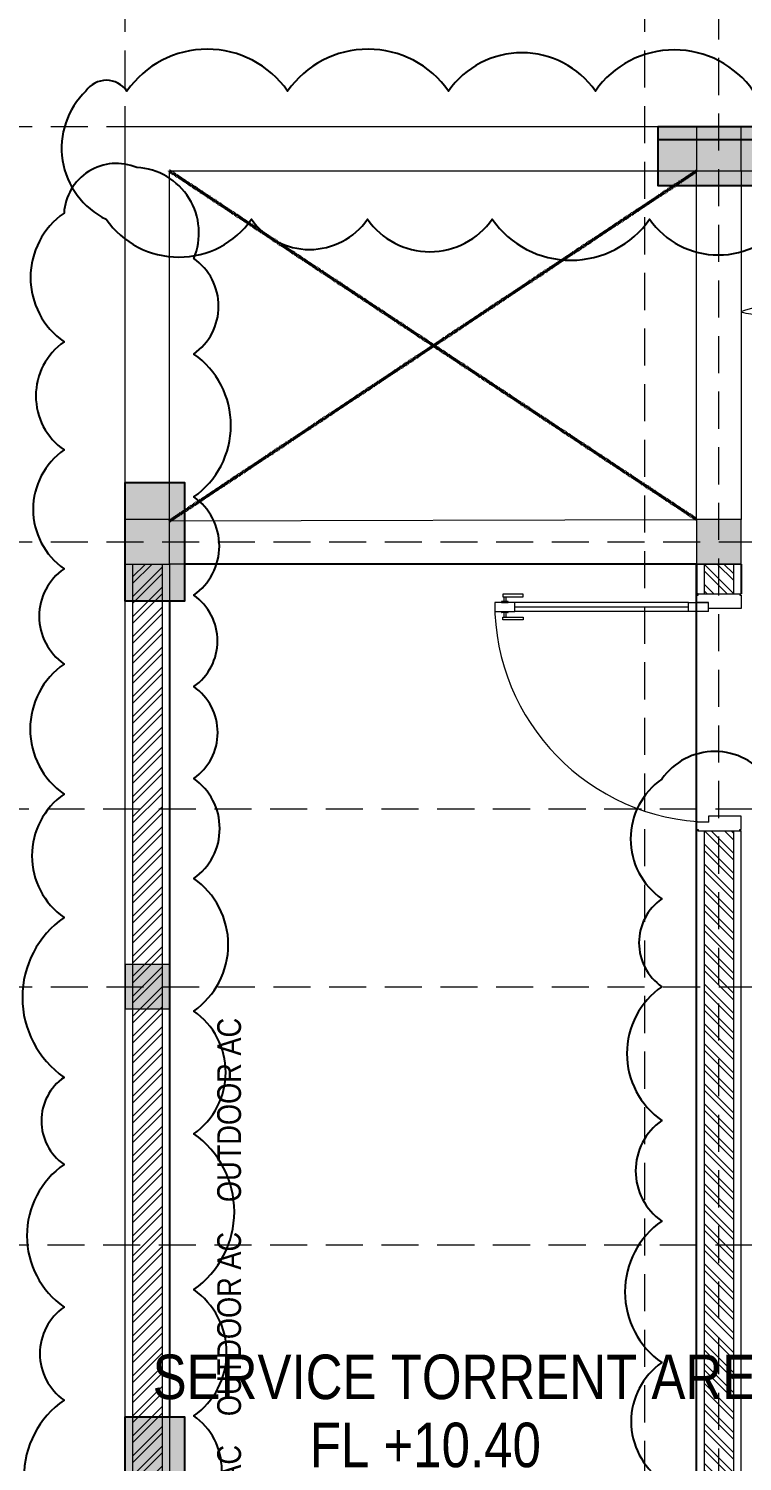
# Model space of a CAD drawing. Header units: millimetres. Extents: x -9564 to 494436, y -140371 to 4257.
# Drawn here: x 97137 to 99540, y -4452 to 378 of the extents above; entities that cross this region are included whole.
import ezdxf

# ---------------------------------------------------------------- set-up
doc = ezdxf.new("R2010")
doc.units = ezdxf.units.MM
doc.header["$MEASUREMENT"] = 0
for name, pattern in [('DASHED2', [0.375, 0.25, -0.125]), ('HIDDEN2', [0.1875, 0.125, -0.0625]), ('SLD-Solid', [0])]:
    doc.linetypes.add(name, pattern=pattern)
for name, color, linetype, lineweight in [('28-Arsiran', 252, 'Continuous', 5), ('8', 8, 'Continuous', 5), ('AS', 8, 'HIDDEN2', 5), ('DINDING', 1, 'Continuous', 20), ('DOOR OPENING', 4, 'SLD-Solid', 5), ('FURNITURE', 25, 'Continuous', 5), ('HATCH', 8, 'Continuous', 13), ('KOL', 5, 'Continuous', 18), ('LEGEND', 1, 'DASHED2', 50), ('TEXT 1', 210, 'Continuous', 5)]:
    doc.layers.add(name, color=color, linetype=linetype, lineweight=lineweight)
doc.layers.add('TEXT', color=4, linetype='Continuous')
doc.layers.add('WALL', color=90, linetype='Continuous')
doc.styles.add('Arial Narrow', font='ARIALN.TTF')

# ---------------------------------------------------------------- blocks, each defined once
blk = doc.blocks.new('as2')
at = {"layer": 'AS'}
for p, q in [((245.8198, 142.1088), (245.8198, 163.539)), ((247.5698, 142.1088), (247.5698, 163.539)), ((247.8198, 142.2711), (247.8198, 163.539)), ((242.9446, 162.9775), (256.2148, 162.9775)), ((245.8048, 162.9775), (256.2148, 162.9775)), ((242.9446, 161.5775), (256.2148, 161.5775)), ((242.3711, 160.6775), (256.2148, 160.6775)), ((242.9446, 160.0775), (256.2148, 160.0775)), ((242.3711, 159.2075), (256.2148, 159.2075))]:
    blk.add_line(p, q, dxfattribs=at)
blk = doc.blocks.new('KOLOM PRAKTIS')
at = {"layer": 'HATCH'}
h = blk.add_hatch(color=256, dxfattribs=at)
h.dxf.hatch_style = 1
h.paths.add_polyline_path([(-75, 75), (-75, -75), (75, -75), (75, 75)])
at = {"layer": 'KOL'}
blk.add_lwpolyline([(-75, -75), (75, -75), (75, 75), (-75, 75)], close=True, dxfattribs=at)
blk = doc.blocks.new('k4')
at = {"true_color": 0x636466}
h = blk.add_hatch(dxfattribs=at)
h.set_pattern_fill('ANGLE', color=251)
h.set_pattern_definition([(0, (0, 0), (0, 6.985), [5.08, -1.905]), (90, (0, 0), (-6.985, 4e-16), [5.08, -1.905])])
h.paths.add_polyline_path([(210.5582, -20.3924), (210.3582, -20.3924), (210.3582, -20.7924), (210.5582, -20.7924)])
h = blk.add_hatch(color=251, dxfattribs=at)
h.dxf.hatch_style = 1
h.paths.add_polyline_path([(210.5582, -20.5943), (210.3582, -20.5943), (210.3582, -20.7924), (210.5582, -20.7924)])
h.paths.add_polyline_path([(210.5582, -20.3924), (210.3582, -20.3924), (210.3582, -20.5943), (210.5582, -20.5943)])
for p, q in [((210.3582, -20.3924), (210.5582, -20.3924)), ((210.5582, -20.3924), (210.5582, -20.7924)), ((210.5582, -20.7924), (210.3582, -20.7924))]:
    blk.add_line(p, q)
blk.add_lwpolyline([(210.3582, -20.3924), (210.5582, -20.3924), (210.5582, -20.7924), (210.3582, -20.7924)], close=True)
blk = doc.blocks.new('KLR')
at = {"rotation": 270}
blk.add_blockref('k4', (323.8506, 399.2306), dxfattribs=at)
for p in [(90.905, 208.0648), (90.905, 204.9148)]:
    blk.add_blockref('k4', p)
blk = doc.blocks.new('KUSEN PINTU')
at = {"layer": 'DOOR OPENING', "linetype": 'Continuous', "transparency": 33554687}
for p, q in [((-30, 110), (-30, 150)), ((-30, 150), (-5, 150)), ((-5, 150), (-5, 145)), ((-5, 145), (0, 145)), ((0, 145), (0, 5)), ((-50, 110), (-30, 110)), ((-50, 0), (-50, 110)), ((-5, 0), (-50, 0)), ((0, 5), (-5, 5)), ((-5, 5), (-5, 0))]:
    blk.add_line(p, q, dxfattribs=at)
at = {"layer": 'DOOR OPENING', "linetype": 'Continuous', "ltscale": 10, "transparency": 33554687}
for p, q in [((0, 145), (0, 150)), ((0, 5), (0, 0))]:
    blk.add_line(p, q, dxfattribs=at)
blk = doc.blocks.new('A$C3020dce1')
at = {"layer": 'DOOR OPENING', "linetype": 'Continuous', "transparency": 33554687}
for p, q in [((110, 59.6), (110, 30)), ((110, 59.6), (177.8, 59.6)), ((177.8, 59.6), (177.8, 30)), ((734.5, 79.4), (734.5, 87.8)), ((734.5, 87.8), (802.3, 87.8)), ((802.3, 79.4), (734.5, 79.4)), ((830, 59.6), (762.2, 59.6)), ((762.2, 59.6), (762.2, 30)), ((784.8, 59.6), (784.8, 61.9)), ((807.4, 59.6), (784.8, 59.6)), ((786.5, 63.5), (805.7, 63.5)), ((802.3, 87.8), (802.3, 79.4)), ((807.4, 61.9), (807.4, 59.6)), ((830, 30), (830, 59.6)), ((177.8, 30), (110, 30)), ((802.3, 10.3), (734.5, 10.3)), ((734.5, 10.3), (734.5, 1.8)), ((734.5, 1.8), (802.3, 1.8)), ((762.2, 30), (830, 30)), ((807.4, 30), (784.8, 30)), ((784.8, 30), (784.8, 27.8)), ((786.5, 26.1), (805.7, 26.1)), ((802.3, 1.8), (802.3, 10.3)), ((807.4, 27.8), (807.4, 30))]:
    blk.add_line(p, q, dxfattribs=at)
at = {"layer": 'DOOR OPENING', "linetype": 'Continuous', "ltscale": 10, "transparency": 33554687}
for p, q in [((177.8, 59.6), (762.2, 59.6)), ((793.1, 63.5), (793.1, 79.4)), ((799.1, 63.5), (799.1, 79.4)), ((762.2, 44.8), (177.8, 44.8)), ((177.8, 30), (762.2, 30)), ((793.1, 10.3), (793.1, 26.1)), ((799.1, 10.3), (799.1, 26.1))]:
    blk.add_line(p, q, dxfattribs=at)
at = {"layer": 'DOOR OPENING', "transparency": 33554687}
blk.add_line((110, 30), (150, 30), dxfattribs=at)
at = {"layer": 'DOOR OPENING', "color": 8, "ltscale": 2, "transparency": 33554687}
blk.add_arc((92.7, 32.9), 737.3, 359.775, 88.6553, dxfattribs=at)
at = {"layer": 'DOOR OPENING', "linetype": 'Continuous', "transparency": 33554687}
for centre, start, end in [((786.5, 61.9), 90, 180), ((805.7, 61.9), 360, 90), ((786.5, 27.8), 180, 270), ((805.7, 27.8), 270, 0)]:
    blk.add_arc(centre, 1.69, start, end, dxfattribs=at)
at = {"layer": 'DOOR OPENING', "linetype": 'Continuous', "transparency": 33554687, "xscale": -1, "rotation": 270}
blk.add_blockref('KUSEN PINTU', (0, 800), dxfattribs=at)
at = {"layer": 'DOOR OPENING', "linetype": 'Continuous', "transparency": 33554687, "rotation": 270}
blk.add_blockref('KUSEN PINTU', (0, 0), dxfattribs=at)
blk = doc.blocks.new('TREE03')
at = {"layer": 'HATCH'}
for centre, radius, start, end in [((-40.14, -19.28), 33.85, 92.3086, 110.9043), ((-43.73, 43.02), 31.84, 254.5383, 268.1338)]:
    blk.add_arc(centre, radius, start, end, dxfattribs=at)
blk = doc.blocks.new('*U39')
at = {"layer": 'HATCH', "xscale": 17.94037446682341, "yscale": 17.94037446682341, "zscale": 17.94037446682341}
blk.add_blockref('TREE03', (0, 0), dxfattribs=at)

msp = doc.modelspace()

# ---------------------------------------------------------------- hatches: boundary and pattern name
at = {"layer": '28-Arsiran'}
h = msp.add_hatch(dxfattribs=at)
h.set_pattern_fill('ANSI32', color=256, scale=4.999999)
h.set_pattern_definition([(45, (-238279.433, -162929.193), (-33.675954, 33.675954), []), (45, (-238256.983, -162929.193), (-33.675954, 33.675954), [])])
h.paths.add_polyline_path([(97586.2715, -1426.7071), (97486.2716, -1426.7071), (97486.2717, -13176.7049), (97586.2716, -13176.7049)])
h = msp.add_hatch(dxfattribs=at)
h.set_pattern_fill('ANSI32', color=256, scale=4.999999, angle=90)
h.set_pattern_definition([(135, (259566.287, -341097.41), (-33.675954, -33.675954), []), (135, (259566.287, -341074.96), (-33.675954, -33.675954), [])])
h.paths.add_polyline_path([(99411.2717, -1526.7074), (99511.2717, -1526.7074), (99511.2712, -1426.7074), (99411.2712, -1426.7074)])
h.paths.add_polyline_path([(99511.2759, -2326.7072), (99411.2759, -2326.7072), (99411.3012, -7171.7062), (99511.3011, -7171.7062)])

# ---------------------------------------------------------------- linework, layer by layer
for p, q in [((99386.3012, -1426.7074), (99386.3012, -1526.7074)), ((99536.3011, -1426.7074), (99536.3011, -1526.7074))]:
    msp.add_line(p, q)
at = {"color": 1}
for points in [[(99577.0536, 167.8409, 0.52056705), (99045.1286, 167.8409, 0.52056705), (98550.6713, 167.8409, 0.52056705), (98008.7771, 167.8409, 0.52056705), (97467.7498, 167.8409, 0.52056705), (97329.3327, 167.8409, 0.52056705), (97397.6, -264.6006, 0.52056705), (97887.0477, -264.6006, 0.52056705), (98277.9624, -264.6006, 0.52056705), (98697.6843, -264.6006, 0.52056705), (99227.9005, -264.6006, 0.52056705), (99690.3331, -264.6006, 0.52056705)], [(97692.6636, -4661.5256, 0.52056705), (97692.6636, -4298.5346, 0.52056705), (97692.6636, -3872.7862, 0.52056705), (97692.6636, -3347.3294, 0.52056705), (97692.6636, -2933.5757, 0.52056705), (97692.6636, -2486.8054, 0.52056705), (97692.6636, -2149.9876, 0.52056705), (97692.6636, -1840.1599, 0.52056705), (97692.6636, -1531.7743, 0.52056705), (97692.6636, -1200.2912, 0.52056705), (97692.6636, -718.8038, 0.52056705), (97692.6636, -396.8314, 0.52056705), (97501.1304, -90.2648, 0.52056705), (97255.8642, -243.8486, 0.52056705), (97255.8642, -677.7407, 0.52056705), (97255.8642, -1042.3405, 0.52056705), (97255.8642, -1442.5908, 0.52056705), (97255.8642, -1763.7797, 0.52056705), (97255.8642, -2202.6147, 0.52056705), (97255.8642, -2618.2105, 0.52056705), (97255.8642, -3157.204, 0.52056705), (97255.8642, -3450.7609, 0.52056705), (97255.8642, -3931.8149, 0.52056705), (97255.8642, -4245.1684, 0.52056705), (97255.8642, -4764.2319, 0.52056705)], [(99683.496, -4775.4939, 0.52056705), (99683.496, -4443.2106, 0.52056705), (99683.496, -3949.4952, 0.52056705), (99683.496, -3458.3887, 0.52056705), (99683.496, -2922.196, 0.52056705), (99683.496, -2573.4252, 0.52056705), (99626.2556, -2151.6539, 0.52056705), (99268.9691, -2151.6539, 0.52056705), (99268.9691, -2555.4884, 0.52056705), (99268.9691, -2851.521, 0.52056705), (99268.9691, -3302.9175, 0.52056705), (99268.9691, -3641.7775, 0.52056705), (99268.9691, -4118.9721, 0.52056705), (99268.9691, -4516.3884, 0.52056705)]]:
    msp.add_lwpolyline(points, format="xyb", dxfattribs=at)
for points in [[(99386.3012, -7021.7062), (99386.3012, -1426.7074), (97661.3012, -1426.7074)], [(97611.3012, -1551.707), (97611.2942, -4301.7064)]]:
    msp.add_lwpolyline(points)
at = {"layer": '8', "linetype": 'Continuous', "transparency": 33554687}
for p, q in [((97461.2411, -1276.7234), (97461.2716, 48.2926)), ((97461.2716, 48.2926), (99386.2712, 48.2926)), ((97611.2411, -1276.7234), (97611.2715, -101.7074)), ((97611.2715, -101.7074), (99386.2712, -101.7074))]:
    msp.add_line(p, q, dxfattribs=at)
at = {"layer": '8'}
for p, q in [((97486.3015, -1426.7074), (97486.2717, -13176.7049)), ((97586.3015, -1426.7074), (97586.2716, -13176.7049))]:
    msp.add_line(p, q, dxfattribs=at)
for points in [[(99511.2717, -1526.7074), (99511.2712, -1426.7074), (99411.2712, -1426.7074), (99411.2717, -1526.7074)], [(99411.2759, -2326.7072), (99411.3012, -7146.7062), (99511.3011, -7146.7062), (99511.2759, -2326.7072)]]:
    msp.add_lwpolyline(points, dxfattribs=at)
at = {"layer": 'DINDING'}
for p, q in [((99536.2712, 48.2926), (102381.2725, 48.2926)), ((99386.3012, -1276.7074), (99386.2712, -101.7074)), ((99536.2712, -101.7074), (99536.3011, -1276.7074)), ((99536.2712, -101.7074), (102381.2725, -101.7074)), ((97611.3015, -1281.7074), (99386.3012, -1276.7074)), ((99386.3012, -1426.7074), (97611.3015, -1426.7074))]:
    msp.add_line(p, q, dxfattribs=at)
for points in [[(97461.2717, -13176.7049), (97461.3015, -1426.7074), (97611.3015, -1426.7074), (97611.2716, -13176.7049), (97611.2113, -13176.7049)], [(99536.3011, -1526.7074), (99536.3011, -1426.7074), (99386.3012, -1426.7074), (99386.3012, -1526.7074)], [(99386.3012, -2326.7072), (99386.3012, -7171.7062), (99536.3011, -7171.7062), (99536.3011, -2326.7072)]]:
    msp.add_lwpolyline(points, dxfattribs=at)
at = {"layer": 'FURNITURE', "linetype": 'Continuous', "transparency": 33554687}
msp.add_line((97611.3015, -2389.1912), (97611.3015, -2639.1912), dxfattribs=at)
at = {"layer": 'LEGEND'}
for p, q in [((97611.2715, -101.7074), (99386.3012, -1276.7074)), ((97611.3015, -1281.7074), (99386.2712, -101.7074))]:
    msp.add_line(p, q, dxfattribs=at)

# ---------------------------------------------------------------- block references
for name, p, xscale, yscale, zscale in [('KLR', (-203801.8411, -188824.0661), 999.9998119083025, 999.9998119083025, 999.9998119083025), ('*U39', (100003.9887, -687.1973), 0.4999999059541513, 0.4999999059541513, 0.4999999059541513)]:
    msp.add_blockref(name, p, dxfattribs=dict(xscale=xscale, yscale=yscale, zscale=zscale))
at = {"layer": 'AS', "xscale": 999.9998119083025, "yscale": 999.9998119083025, "zscale": 999.9998119083025}
msp.add_blockref('as2', (-148358.4661, -162929.1929), dxfattribs=at)
at = {"layer": 'LEGEND', "rotation": 180}
msp.add_blockref('A$C3020dce1', (99536.3011, -1526.7074), dxfattribs=at)
at = {"layer": 'WALL', "transparency": 33554687}
for p in [(99461.2712, -26.7074), (97536.2715, -1351.7071), (99461.3012, -1351.7074), (97536.2715, -2851.7068)]:
    msp.add_blockref('KOLOM PRAKTIS', p, dxfattribs=at)

# ---------------------------------------------------------------- texts
at = {"layer": 'TEXT', "transparency": 33554687, "style": 'Arial Narrow'}
msp.add_text('SERVICE TORRENT AREA', height=149.999972, dxfattribs=at).set_placement((97554.1428, -4241.8794))
at = {"layer": 'TEXT', "transparency": 33554687, "insert": (98083.1827, -4321.3533), "char_height": 149.99997, "width": 971.912218, "attachment_point": 1, "style": 'Arial Narrow'}
msp.add_mtext('FL +10.40\\P', dxfattribs=at)
at = {"layer": 'TEXT 1', "transparency": 33554687, "style": 'Arial Narrow'}
for p in [(97851.8051, -3577.6439), (97851.8051, -4299.3509), (97851.8051, -5017.5207)]:
    msp.add_text('OUTDOOR AC ', height=79.999985, rotation=90, dxfattribs=at).set_placement(p)

doc.saveas('drawing.dxf')
